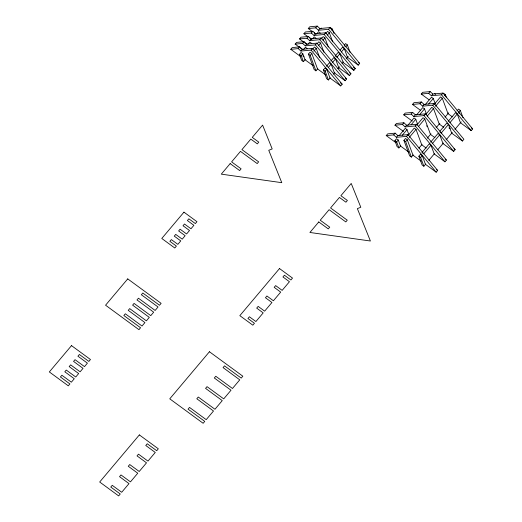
<?xml version="1.0" encoding="UTF-8"?>
<svg xmlns="http://www.w3.org/2000/svg" width="522" height="522" viewBox="0 0 522 522"><rect width="100%" height="100%" fill="white"/><g stroke="black" fill="none" stroke-linecap="round" stroke-linejoin="round"><path stroke-width="0.78" d="M300.639 56.539L290.774 49.322L292.235 47.587L299.687 46.876L302.375 49.316L312.508 48.344L342.197 84.179L340.736 85.915L330.015 78.059L326.772 69.302L325.01 68.01L323.405 69.909L326.642 78.672L328.41 79.964L330.276 77.745M302.382 49.42L295.152 44.129L296.607 42.393L304.065 41.682L306.747 44.122L316.887 43.156L346.575 78.985L345.114 80.721L334.387 72.865L331.15 64.108L329.382 62.816L326.465 66.274M303.471 41.819L299.53 38.935L300.985 37.199L308.437 36.488L311.125 38.928L321.258 37.962L350.947 73.791L349.492 75.527L338.765 67.671L335.522 58.914L333.76 57.622L330.844 61.081M307.849 36.625L303.902 33.741L305.363 32.005L312.815 31.294L315.503 33.734L325.637 32.769L355.325 68.604L353.864 70.333L343.137 62.477L339.9 53.72L338.132 52.428L335.215 55.887L336.984 57.179L339.9 53.72M312.221 31.431L308.28 28.547L309.735 26.811L317.193 26.1L319.875 28.54L330.015 27.575L359.697 63.41L358.242 65.139L347.515 57.283L344.272 48.526L342.51 47.234L340.076 50.119M290.774 49.322L298.232 48.605L299.687 46.876M295.152 44.129L302.603 43.411L304.065 41.682M299.53 38.935L306.982 38.217L308.437 36.488M303.902 33.741L311.353 33.023L312.815 31.294M308.28 28.547L315.732 27.829L317.193 26.1M298.232 48.605L300.913 51.052L302.375 49.316M302.603 43.411L305.292 45.858L306.747 44.122M306.982 38.217L309.663 40.664L311.125 38.928M311.353 33.023L314.042 35.47L315.503 33.734M315.732 27.829L318.42 30.276L319.875 28.54M305.292 59.449L303.426 61.668L301.664 60.376L299.439 54.366L301.044 52.468L302.812 53.759L305.031 59.762L313.233 65.765M303.478 49.577L305.422 47.274L307.184 48.566M307.849 44.383L309.794 42.08L311.562 43.372M312.717 38.615L314.172 36.886L315.934 38.178M317.089 33.421L318.55 31.692L320.312 32.984M320.808 29.004L321.611 28.057M303.426 61.668L301.207 55.665L302.812 53.759M300.913 51.052L311.053 50.079L312.508 48.344M305.292 45.858L315.425 44.885L316.887 43.156M309.663 40.664L319.803 39.692L321.258 37.962M314.042 35.47L324.182 34.498L325.637 32.769M318.42 30.276L328.553 29.304L330.015 27.575M317.781 68.597L315.914 70.816L314.153 69.524L308.45 54.105L310.055 52.2L311.817 53.492L317.52 68.911L325.721 74.914M312.482 49.316L314.427 47.006L316.195 48.298L319.562 57.407M317.343 43.541L318.805 41.812L320.567 43.104L323.94 52.213M321.239 38.928L323.183 36.618L324.945 37.91L328.312 47.019M325.611 33.734L327.555 31.424L329.323 32.716L332.69 41.825M315.914 70.816L310.212 55.397L311.817 53.492M313.761 51.182L316.195 48.298M318.622 45.414L320.567 43.104M323.001 40.22L324.945 37.91M327.372 35.026L329.323 32.716M331.581 30.035L332.383 29.082L330.622 27.79M344.37 45.023L345.571 43.594L347.339 44.885L350.04 52.187M328.41 79.964L325.167 71.201L326.772 69.302M328.234 67.566L331.15 64.108M332.605 62.372L335.522 58.914M341.355 51.985L344.272 48.526M347.339 44.885L345.734 46.791L344.559 45.929M333.317 74.137L334.856 72.304M337.949 68.636L339.489 66.803M342.067 63.749L343.613 61.916M346.184 58.862L348.246 56.415M396.1 142.819L386.234 135.596L387.696 133.867L395.147 133.156L397.836 135.596L407.969 134.624L437.658 170.459L436.196 172.195L425.476 164.339L422.233 155.576L420.471 154.284L418.866 156.189L422.102 164.945L423.871 166.237L425.737 164.025M403.532 131.472L394.984 125.208L396.446 123.479L403.897 122.768L406.586 125.208L416.719 124.236L446.408 160.071L444.953 161.807L434.226 153.951L430.983 145.188L429.221 143.896L421.926 152.554M412.282 121.084L403.741 114.827L405.196 113.091L412.654 112.38L415.336 114.82L425.476 113.848L455.158 149.684L453.703 151.419L442.976 143.563L439.733 134.806L437.971 133.508L430.676 142.167M420.38 110.214L412.491 104.439L413.946 102.704L421.404 101.992L424.086 104.433L434.226 103.46L463.908 139.296L462.453 141.031L451.726 133.175L448.489 124.419L446.721 123.127L439.948 131.159M429.13 99.826L421.241 94.051L422.703 92.316L430.154 91.604L432.836 94.045L442.976 93.073L472.664 128.908L471.203 130.644L460.476 122.787L457.239 114.031L455.471 112.739L448.183 121.391M386.234 135.596L393.692 134.885L395.147 133.156M394.984 125.208L402.442 124.497L403.897 122.768M403.741 114.827L411.192 114.109L412.654 112.38M412.491 104.439L419.942 103.721L421.404 101.992M421.241 94.051L428.692 93.334L430.154 91.604M393.692 134.885L396.374 137.325L397.836 135.596M402.442 124.497L405.124 126.937L406.586 125.208M411.192 114.109L413.881 116.55L415.336 114.82M419.942 103.721L422.631 106.162L424.086 104.433M428.692 93.334L431.381 95.774L432.836 94.045M400.752 145.729L398.886 147.941L397.125 146.649L394.9 140.646L396.505 138.741L398.273 140.033L400.491 146.043L408.693 152.046M399.004 135.779L405.255 128.353L407.023 129.652L408.967 134.904M407.76 125.391L414.011 117.972L415.773 119.264L417.717 124.517M416.51 115.003L422.761 107.584L424.523 108.876L426.467 114.129M425.26 104.615L431.511 97.196L433.273 98.488L435.217 103.741M398.886 147.941L396.668 141.938L398.273 140.033M402.332 135.211L407.023 129.652M411.088 124.823L415.773 119.264M419.838 114.435L424.523 108.876M428.588 104.048L433.273 98.488M396.374 137.325L406.514 136.359L407.969 134.624M405.124 126.937L415.264 125.972L416.719 124.236M413.881 116.55L424.014 115.584L425.476 113.848M422.631 106.162L432.764 105.196L434.226 103.46M431.381 95.774L441.514 94.808L442.976 93.073M413.241 154.877L411.375 157.089L409.613 155.797L403.911 140.379L405.516 138.48L407.277 139.772L412.98 155.191L421.182 161.194M408.015 135.511L414.266 128.092L416.027 129.384L421.73 144.803L426.148 148.033M416.765 125.123L423.016 117.704L424.784 118.996L430.487 134.415L434.904 137.645M425.515 114.736L431.766 107.317L433.534 108.609L439.237 124.027L443.654 127.257M434.271 104.348L440.516 96.929L442.284 98.221L447.987 113.639L452.404 116.869M411.375 157.089L405.672 141.671L407.277 139.772M409.261 137.416L416.027 129.384M418.533 126.415L424.784 118.996M427.283 116.028L433.534 108.609M435.511 106.26L442.284 98.221M444.542 95.533L445.344 94.586L443.583 93.288M418.938 148.118L422.07 144.398M427.296 138.2L430.95 133.854M436.177 127.655L439.837 123.316M445.057 117.111L448.718 112.772M456.933 111.003L458.538 109.098L460.3 110.39L463.001 117.691M423.871 166.237L420.628 157.481L422.233 155.576M430.983 145.188L423.694 153.846L422.513 152.985M432.444 143.459L439.733 134.806M448.489 124.419L441.194 133.071L440.02 132.21M449.944 122.683L457.239 114.031M460.3 110.39L458.694 112.295L459.236 113.757M428.816 160.371L434.558 153.546M437.697 149.827L443.446 143.008M446.056 139.903L452.326 132.464M454.936 129.365L461.207 121.92M434.572 93.555L435.753 94.417M471.399 127.988L472.664 128.908M448.933 127.936L450.108 128.797M358.438 62.483L359.697 63.41M314.192 32.879L316.169 34.322M353.433 67.214L355.325 68.604M309.161 37.591L311.791 39.515M426.454 125.841L427.635 126.702M453.899 148.763L455.158 149.684M349.688 72.871L350.947 73.791M304.789 42.784L306.76 44.226M345.31 78.065L346.575 78.985M308.45 54.105L310.212 55.397M323.405 69.909L325.167 71.201M445.149 159.151L446.408 160.071M340.305 82.796L342.197 84.179M302.747 55.9L303.921 56.761M299.439 54.366L301.207 55.665M403.911 140.379L405.672 141.671M418.866 156.189L420.628 157.481M436.399 169.539L437.658 170.459M394.9 140.646L396.668 141.938M441.514 94.808L471.203 130.644M432.764 105.196L462.453 141.031M424.014 115.584L453.703 151.419M415.264 125.972L444.953 161.807M328.553 29.304L358.242 65.139M324.182 34.498L353.864 70.333M406.514 136.359L436.196 172.195M319.803 39.692L349.492 75.527M315.425 44.885L345.114 80.721M311.053 50.079L340.736 85.915M445.344 94.586L446.434 97.523M332.383 29.082L334.015 33.486M71.507 345.629L49.336 371.945L68.304 385.83L69.909 383.931L60.421 376.982L61.883 375.253L71.364 382.195L74.281 378.737L64.8 371.788L66.261 370.059L75.742 377.001L78.659 373.543L69.178 366.594L70.633 364.865L80.114 371.808L83.031 368.349L73.55 361.4L75.011 359.671L84.492 366.614L87.409 363.155L77.928 356.206L79.383 354.477L88.87 361.42L90.469 359.521L71.507 345.629M127.733 278.892L105.561 305.207L138.95 329.663L140.555 327.757L123.858 315.529L125.319 313.8L142.01 326.028L144.927 322.563L128.236 310.336L129.691 308.606L146.388 320.834L149.305 317.369L132.608 305.142L134.069 303.412L150.767 315.64L153.683 312.176L136.986 299.948L138.447 298.219L155.138 310.446L158.055 306.982L141.364 294.754L142.819 293.025L159.517 305.253L161.122 303.347L127.733 278.892M183.953 212.154L161.781 238.469L174.785 247.996L176.39 246.09L169.885 241.327L171.347 239.598L177.845 244.355L180.762 240.896L174.263 236.133L175.725 234.404L182.224 239.161L185.14 235.703L178.641 230.939L180.097 229.21L186.595 233.967L189.512 230.509L183.013 225.745L184.475 224.016L190.974 228.773L193.89 225.315L187.391 220.552L188.847 218.822L195.352 223.579L196.951 221.68L183.953 212.154M230.163 163.614L221.295 174.146L281.782 182.68L268.752 150.297L272.184 148.927L262.599 125.11L252.27 137.371L258.775 142.134L257.313 143.863L250.814 139.1L241.947 149.625L258.638 161.853L257.183 163.588L240.485 151.36L231.618 161.885L241.099 168.828L239.644 170.563L230.163 163.614M139.354 434.917L99.682 482.008L118.651 495.9L120.256 493.995L110.768 487.052L112.23 485.316L121.711 492.266L129.006 483.607L119.525 476.664L120.98 474.929L130.461 481.878L137.756 473.219L128.275 466.276L129.73 464.547L139.217 471.49L146.506 462.831L137.025 455.889L138.48 454.16L147.967 461.102L155.256 452.443L145.775 445.501L147.237 443.772L156.717 450.714L158.323 448.809L139.354 434.917M209.433 351.743L169.761 398.834L203.149 423.283L204.755 421.384L188.057 409.157L189.519 407.421L206.21 419.649L213.505 410.997L196.807 398.769L198.269 397.033L214.966 409.261L222.255 400.609L205.564 388.381L207.019 386.645L223.716 398.873L231.005 390.221L214.314 377.993L215.769 376.258L232.466 388.485L239.761 379.833L223.064 367.605L224.519 365.87L241.216 378.098L242.821 376.192L209.433 351.743M279.505 268.562L239.833 315.653L252.837 325.173L254.442 323.268L247.937 318.511L249.399 316.776L255.897 321.539L263.192 312.88L256.693 308.124L258.149 306.388L264.647 311.151L271.942 302.492L265.444 297.736L266.899 296L273.397 300.763L280.692 292.105L274.194 287.348L275.649 285.612L282.154 290.376L289.442 281.717L282.944 276.96L284.405 275.224L290.904 279.988L292.509 278.082L279.505 268.562M318.779 221.948L309.911 232.473L370.398 241.014L357.368 208.624L360.8 207.26L351.215 183.444L340.892 195.704L347.391 200.461L345.929 202.197L339.43 197.433L330.563 207.958L347.261 220.186L345.799 221.915L329.108 209.687L320.234 220.219L329.721 227.161L328.26 228.89L318.779 221.948"/></g></svg>
